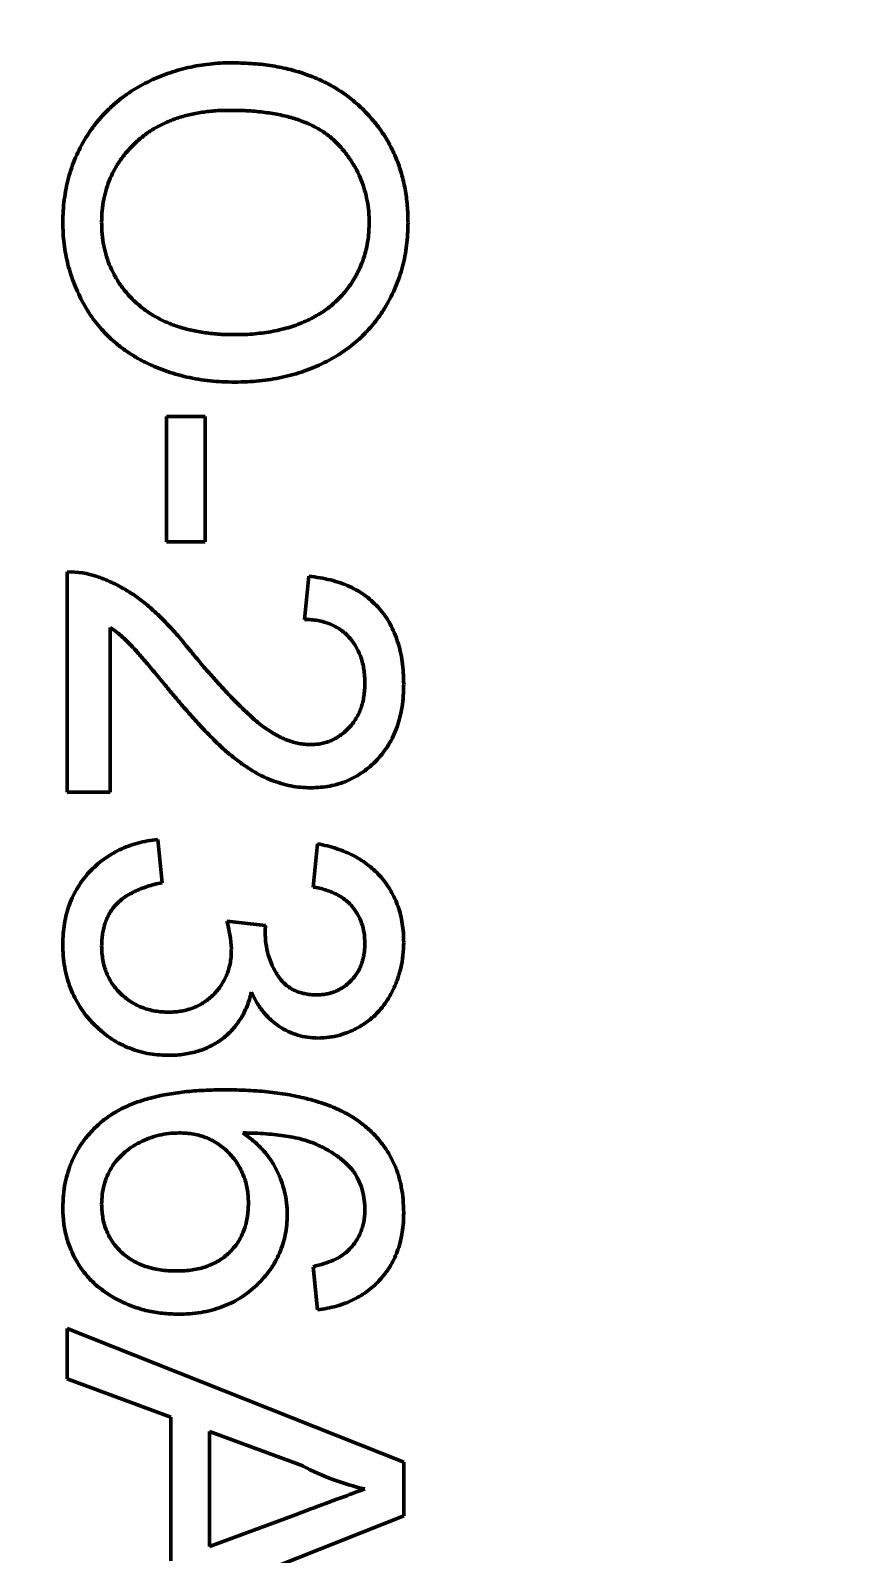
# Model space of a CAD drawing. Header units: millimetres. Extents: x 37 to 395, y 164 to 266.
# Drawn here: x 340.877 to 341.492, y 204.83 to 205.961 of the extents above; entities that cross this region are included whole.
import ezdxf

# ---------------------------------------------------------------- set-up
doc = ezdxf.new("R2010")
doc.units = ezdxf.units.MM
doc.header["$LTSCALE"] = 0.75
doc.layers.add('Visible', color=7, linetype='Continuous', lineweight=50)
doc.layers.add('尺寸标注', color=3, linetype='Continuous', lineweight=25)
doc.styles.get("Standard").update_dxf_attribs({"font": 'arial.ttf'})
doc.dimstyles.new('Dim-ISO-25', dxfattribs={"dimtxt": 3.5, "dimasz": 3.5, "dimexe": 2.1, "dimexo": 2.1, "dimgap": 1.4, "dimtad": 1, "dimzin": 12, "dimdsep": 46, "dimtxsty": 'Standard', "dimcen": 0, "dimazin": 3, "dimtp": 0.1, "dimtm": 0.1, "dimtfac": 0.714286, "dimtmove": 0, "dimatfit": 3, "dimfxl": 1, "dimtzin": 12, "dimarcsym": 0})

# ---------------------------------------------------------------- blocks, each defined once
blk = doc.blocks.new('*D20')
at = {"layer": 'Defpoints', "color": 0, "transparency": 16777216}
for p in [(318.6376, 220.4329), (358.784, 187.735), (392.6929, 187.735)]:
    blk.add_point(p, dxfattribs=at)
at = {"layer": '尺寸标注', "color": 0, "lineweight": -2, "transparency": 16777216}
for p, q in [((320.7376, 220.4329), (394.7929, 220.4329)), ((392.6929, 216.9329), (392.6929, 191.235)), ((360.884, 187.735), (394.7929, 187.735))]:
    blk.add_line(p, q, dxfattribs=at)
at = {"layer": '尺寸标注', "color": 0, "transparency": 16777216}
for points in [[(392.1096, 216.9329), (393.2763, 216.9329), (392.6929, 220.4329)], [(392.1096, 191.235), (393.2763, 191.235), (392.6929, 187.735)]]:
    blk.add_solid(points, dxfattribs=at)
at = {"layer": '尺寸标注', "color": 0, "transparency": 16777216, "insert": (390.0156, 204.0839), "char_height": 2.5, "attachment_point": 5, "rotation": 90}
blk.add_mtext('32.7', dxfattribs=at)

msp = doc.modelspace()

# ---------------------------------------------------------------- linework, layer by layer
at = {"layer": 'Visible'}
for p, q in [((340.9781, 205.5815), (340.9781, 205.6745)), ((340.9781, 205.6745), (341.007, 205.6745)), ((341.007, 205.6745), (341.007, 205.5815)), ((341.007, 205.5815), (340.9781, 205.5815)), ((340.9044, 205.3956), (340.9044, 205.5591)), ((341.0807, 205.5238), (341.0839, 205.5559)), ((340.9364, 205.5179), (340.9364, 205.3956)), ((340.9364, 205.3956), (340.9044, 205.3956)), ((340.9717, 205.3604), (340.9749, 205.3283)), ((341.0871, 205.3251), (341.0903, 205.3572)), ((341.023, 205.2998), (341.0518, 205.2965)), ((341.0903, 205.011), (341.0871, 205.0431)), ((340.9044, 204.9597), (340.9044, 204.9971)), ((340.9044, 204.9971), (341.1544, 204.8979)), ((340.9813, 204.9313), (340.9044, 204.9597)), ((340.9813, 204.8247), (340.9813, 204.9313)), ((341.0794, 204.8951), (341.0102, 204.9207)), ((341.0102, 204.9207), (341.0102, 204.8353)), ((341.1544, 204.8979), (341.1544, 204.8581)), ((341.1544, 204.8581), (340.9138, 204.7626)), ((341.0102, 204.8353), (341.0759, 204.8596))]:
    msp.add_line(p, q, dxfattribs=at)
for centre, radius, start, end in [((340.9063, 205.4961), 0.063, 71.1528, 91.7031), ((340.9456, 205.2764), 0.0808, 1.8942, 16.8331), ((341.1018, 205.2903), 0.0504, 173.019, 178.2788), ((341.0725, 205.0855), 0.0531, 359.7398, 30.6494), ((341.1672, 205.0616), 0.1883, 242.1865, 257.2078)]:
    msp.add_arc(centre, radius, start, end, dxfattribs=at)
for points, knots in [([(340.9012, 205.8187), (340.9012, 205.8216), (340.9013, 205.8273), (340.9022, 205.8357), (340.9034, 205.8439), (340.9053, 205.8518), (340.9077, 205.8596), (340.9106, 205.8671), (340.914, 205.8743), (340.918, 205.8813), (340.9224, 205.888), (340.9272, 205.8943), (340.9324, 205.9001), (340.9381, 205.9055), (340.944, 205.9106), (340.9504, 205.9152), (340.9571, 205.9194), (340.9642, 205.9231), (340.9715, 205.9265), (340.979, 205.9293), (340.9866, 205.9318), (340.9943, 205.9338), (341.0021, 205.9354), (341.01, 205.9364), (341.018, 205.9372), (341.0234, 205.9373), (341.0261, 205.9373)], [0, 0, 0, 0, 0.044697, 0.088534, 0.131409, 0.173814, 0.215715, 0.257247, 0.298848, 0.340604, 0.382029, 0.42297, 0.463632, 0.504048, 0.544591, 0.584964, 0.626265, 0.667979, 0.709943, 0.751382, 0.792619, 0.833948, 0.875008, 0.916446, 0.957907, 1, 1, 1, 1]), ([(341.0261, 205.9373), (341.0311, 205.9372), (341.0409, 205.937), (341.0551, 205.9355), (341.0685, 205.9329), (341.081, 205.9292), (341.0927, 205.9246), (341.1036, 205.9189), (341.1136, 205.9121), (341.1228, 205.9043), (341.1309, 205.8957), (341.1381, 205.8865), (341.1441, 205.8766), (341.1491, 205.8662), (341.1529, 205.8551), (341.1556, 205.8435), (341.1573, 205.8312), (341.1575, 205.8228), (341.1576, 205.8186)], [0, 0, 0, 0, 0.075226, 0.146575, 0.2145, 0.27953, 0.342403, 0.403496, 0.463762, 0.523864, 0.583252, 0.641302, 0.698898, 0.756295, 0.814628, 0.874325, 0.935783, 1, 1, 1, 1]), ([(341.0257, 205.902), (341.0221, 205.902), (341.015, 205.9019), (341.0048, 205.9007), (340.9951, 205.8988), (340.986, 205.8963), (340.9775, 205.8929), (340.9695, 205.8889), (340.9622, 205.884), (340.9556, 205.8785), (340.9496, 205.8724), (340.9443, 205.8659), (340.9399, 205.8589), (340.9363, 205.8517), (340.9335, 205.844), (340.9315, 205.8359), (340.9302, 205.8275), (340.9301, 205.8218), (340.93, 205.8189)], [0, 0, 0, 0, 0.075964, 0.148125, 0.217201, 0.2833, 0.347202, 0.4093, 0.470426, 0.531588, 0.591739, 0.650258, 0.707303, 0.764208, 0.821148, 0.879119, 0.938423, 1, 1, 1, 1]), ([(341.1287, 205.8183), (341.1287, 205.8212), (341.1286, 205.8267), (341.1274, 205.8349), (341.1255, 205.8427), (341.123, 205.8503), (341.1196, 205.8576), (341.1154, 205.8645), (341.1106, 205.8712), (341.1051, 205.8775), (341.0987, 205.8834), (341.0911, 205.8884), (341.0826, 205.8926), (341.0731, 205.8961), (341.0627, 205.8988), (341.0512, 205.9006), (341.0388, 205.9018), (341.0302, 205.902), (341.0257, 205.902)], [0, 0, 0, 0, 0.055943, 0.110382, 0.164048, 0.216759, 0.269601, 0.323009, 0.377581, 0.433449, 0.490922, 0.550625, 0.613117, 0.679861, 0.751358, 0.828261, 0.910795, 1, 1, 1, 1]), ([(341.029, 205.7001), (341.0259, 205.7002), (341.0197, 205.7003), (341.0107, 205.701), (341.0019, 205.7022), (340.9933, 205.7038), (340.985, 205.706), (340.9769, 205.7086), (340.9691, 205.7117), (340.9615, 205.7152), (340.9543, 205.7192), (340.9475, 205.7236), (340.9412, 205.7285), (340.9353, 205.7336), (340.9299, 205.7393), (340.9249, 205.7453), (340.9204, 205.7517), (340.9164, 205.7585), (340.9129, 205.7655), (340.9097, 205.7727), (340.9071, 205.78), (340.9049, 205.7875), (340.9033, 205.7951), (340.902, 205.8028), (340.9013, 205.8107), (340.9012, 205.816), (340.9012, 205.8187)], [0, 0, 0, 0, 0.04756, 0.093962, 0.139112, 0.183626, 0.227457, 0.270703, 0.313611, 0.35626, 0.398366, 0.439557, 0.480045, 0.519888, 0.559658, 0.599421, 0.639208, 0.679668, 0.72002, 0.759859, 0.79956, 0.839199, 0.878956, 0.918794, 0.959083, 1, 1, 1, 1]), ([(340.93, 205.8189), (340.9301, 205.8159), (340.9302, 205.81), (340.9315, 205.8015), (340.9335, 205.7934), (340.9363, 205.7856), (340.9401, 205.7783), (340.9444, 205.7713), (340.9498, 205.7649), (340.9558, 205.7587), (340.9626, 205.7533), (340.9701, 205.7484), (340.9784, 205.7444), (340.9872, 205.741), (340.9968, 205.7385), (341.007, 205.7367), (341.0179, 205.7355), (341.0254, 205.7354), (341.0292, 205.7354)], [0, 0, 0, 0, 0.061055, 0.119545, 0.176806, 0.232956, 0.288583, 0.344667, 0.401662, 0.46054, 0.520477, 0.581213, 0.643431, 0.707961, 0.775371, 0.846414, 0.921152, 1, 1, 1, 1]), ([(341.1576, 205.8186), (341.1575, 205.8157), (341.1574, 205.8101), (341.1567, 205.8018), (341.1554, 205.7938), (341.1536, 205.7859), (341.1513, 205.7783), (341.1485, 205.7708), (341.1451, 205.7636), (341.1413, 205.7566), (341.137, 205.7499), (341.1322, 205.7436), (341.1271, 205.7378), (341.1216, 205.7322), (341.1156, 205.7272), (341.1093, 205.7225), (341.1026, 205.7183), (341.0954, 205.7145), (341.088, 205.7111), (341.0803, 205.7082), (341.0724, 205.7057), (341.0642, 205.7036), (341.0557, 205.7021), (341.047, 205.7009), (341.0381, 205.7003), (341.032, 205.7002), (341.029, 205.7001)], [0, 0, 0, 0, 0.043099, 0.085587, 0.126908, 0.167967, 0.20845, 0.249025, 0.289281, 0.33001, 0.370598, 0.410466, 0.450033, 0.489688, 0.529116, 0.569037, 0.609703, 0.650759, 0.692509, 0.734219, 0.776707, 0.819552, 0.863351, 0.907839, 0.953334, 1, 1, 1, 1]), ([(341.0292, 205.7354), (341.0317, 205.7354), (341.0366, 205.7354), (341.0437, 205.736), (341.0506, 205.7367), (341.0573, 205.7378), (341.0638, 205.7393), (341.07, 205.7409), (341.0759, 205.743), (341.0817, 205.7454), (341.0871, 205.748), (341.0923, 205.751), (341.0971, 205.7542), (341.1016, 205.7577), (341.1057, 205.7616), (341.1096, 205.7657), (341.1132, 205.7701), (341.1164, 205.7748), (341.1193, 205.7797), (341.1218, 205.7848), (341.124, 205.79), (341.1257, 205.7954), (341.1271, 205.8009), (341.1281, 205.8066), (341.1286, 205.8124), (341.1287, 205.8164), (341.1287, 205.8183)], [0, 0, 0, 0, 0.050852, 0.099752, 0.147438, 0.194086, 0.239171, 0.28334, 0.326577, 0.368936, 0.410572, 0.451051, 0.490877, 0.530044, 0.568937, 0.607578, 0.64642, 0.685679, 0.724799, 0.763513, 0.802173, 0.84074, 0.879649, 0.919071, 0.959098, 1, 1, 1, 1]), ([(340.9266, 205.5557), (340.9296, 205.5547), (340.9355, 205.5525), (340.9441, 205.5481), (340.9527, 205.543), (340.9596, 205.538), (340.9652, 205.5334), (340.9696, 205.5295), (340.974, 205.5253), (340.9786, 205.5206), (340.9833, 205.5156), (340.9881, 205.5101), (340.993, 205.5043), (340.9962, 205.5002), (340.9979, 205.4981)], [0, 0, 0, 0, 0.100388, 0.204407, 0.310686, 0.422157, 0.480685, 0.543238, 0.6095, 0.679555, 0.753841, 0.831641, 0.913813, 1, 1, 1, 1]), ([(341.0839, 205.5559), (341.0867, 205.5556), (341.0921, 205.5549), (341.1, 205.5533), (341.1073, 205.5511), (341.1142, 205.5484), (341.1205, 205.5451), (341.1264, 205.5413), (341.1316, 205.5368), (341.1364, 205.5319), (341.1407, 205.5265), (341.1444, 205.5205), (341.1475, 205.5141), (341.15, 205.5073), (341.152, 205.5001), (341.1534, 205.4924), (341.1542, 205.4842), (341.1543, 205.4786), (341.1544, 205.4758)], [0, 0, 0, 0, 0.070675, 0.137493, 0.201473, 0.262869, 0.32255, 0.380737, 0.43822, 0.495487, 0.553484, 0.611346, 0.670644, 0.731587, 0.794183, 0.859445, 0.928208, 1, 1, 1, 1]), ([(340.9828, 205.4682), (340.981, 205.4704), (340.9776, 205.4746), (340.9727, 205.4805), (340.9682, 205.4858), (340.9642, 205.4906), (340.9606, 205.4948), (340.9576, 205.4984), (340.9548, 205.5014), (340.9507, 205.5059), (340.9449, 205.5117), (340.9392, 205.5159), (340.9364, 205.5179)], [0, 0, 0, 0, 0.1242, 0.23683, 0.339495, 0.431254, 0.511455, 0.581223, 0.640495, 0.688308, 0.850333, 1, 1, 1, 1]), ([(341.1255, 205.4765), (341.1255, 205.4782), (341.1254, 205.4816), (341.1249, 205.4866), (341.124, 205.4913), (341.1227, 205.4957), (341.121, 205.4999), (341.1189, 205.5038), (341.1165, 205.5075), (341.1137, 205.5108), (341.1106, 205.5139), (341.1072, 205.5165), (341.1034, 205.5187), (341.0994, 205.5206), (341.0952, 205.522), (341.0906, 205.5231), (341.0857, 205.5237), (341.0824, 205.5238), (341.0807, 205.5238)], [0, 0, 0, 0, 0.070696, 0.138358, 0.20337, 0.2657, 0.327256, 0.386512, 0.445858, 0.505173, 0.56378, 0.622343, 0.680824, 0.739795, 0.800801, 0.864239, 0.930631, 1, 1, 1, 1]), ([(340.9979, 205.4981), (341.0006, 205.4949), (341.0058, 205.4887), (341.0135, 205.4799), (341.0207, 205.4719), (341.0275, 205.4648), (341.0338, 205.4586), (341.0395, 205.4531), (341.0447, 205.4484), (341.0496, 205.4445), (341.0543, 205.4413), (341.0588, 205.4385), (341.0633, 205.4362), (341.0677, 205.4342), (341.0721, 205.4327), (341.0765, 205.4317), (341.0808, 205.431), (341.0837, 205.4309), (341.0851, 205.4309)], [0, 0, 0, 0, 0.11141, 0.214526, 0.309417, 0.396087, 0.474284, 0.544374, 0.60642, 0.660582, 0.709794, 0.756451, 0.800767, 0.843168, 0.884295, 0.923885, 0.962359, 1, 1, 1, 1]), ([(341.0851, 205.4309), (341.0865, 205.4309), (341.0892, 205.431), (341.0933, 205.4316), (341.0972, 205.4325), (341.1008, 205.434), (341.1044, 205.4357), (341.1077, 205.438), (341.1109, 205.4405), (341.1139, 205.4435), (341.1167, 205.4467), (341.119, 205.4503), (341.1211, 205.454), (341.1227, 205.458), (341.124, 205.4623), (341.1249, 205.4668), (341.1254, 205.4716), (341.1255, 205.4748), (341.1255, 205.4765)], [0, 0, 0, 0, 0.061762, 0.121174, 0.179421, 0.236843, 0.294322, 0.353191, 0.412721, 0.474522, 0.537057, 0.599591, 0.662367, 0.725246, 0.790316, 0.857724, 0.927232, 1, 1, 1, 1]), ([(341.1544, 205.4758), (341.1543, 205.4729), (341.1542, 205.4672), (341.1533, 205.459), (341.1517, 205.4513), (341.1496, 205.444), (341.1468, 205.4371), (341.1433, 205.4308), (341.1393, 205.4249), (341.1347, 205.4195), (341.1296, 205.4147), (341.1241, 205.4104), (341.1184, 205.4069), (341.1124, 205.4038), (341.1061, 205.4016), (341.0994, 205.4), (341.0925, 205.399), (341.0878, 205.3989), (341.0854, 205.3988)], [0, 0, 0, 0, 0.074712, 0.145539, 0.213339, 0.278615, 0.342094, 0.40389, 0.465063, 0.526577, 0.587328, 0.64638, 0.704345, 0.761672, 0.819418, 0.878039, 0.937796, 1, 1, 1, 1]), ([(341.0854, 205.3988), (341.0829, 205.3989), (341.078, 205.399), (341.0705, 205.4001), (341.0632, 205.402), (341.0559, 205.4044), (341.0485, 205.4077), (341.041, 205.412), (341.0333, 205.4172), (341.0268, 205.4222), (341.0213, 205.4269), (341.0168, 205.431), (341.0121, 205.4358), (341.0068, 205.4411), (341.0013, 205.4471), (340.9954, 205.4536), (340.9892, 205.4607), (340.985, 205.4656), (340.9828, 205.4682)], [0, 0, 0, 0, 0.057945, 0.116018, 0.174826, 0.234683, 0.296827, 0.364061, 0.436192, 0.51426, 0.556976, 0.604856, 0.657675, 0.715751, 0.77884, 0.847501, 0.921228, 1, 1, 1, 1]), ([(340.9012, 205.2826), (340.9012, 205.2852), (340.9013, 205.2904), (340.9023, 205.2979), (340.9038, 205.3052), (340.906, 205.3121), (340.9087, 205.3186), (340.9122, 205.3248), (340.9161, 205.3307), (340.9207, 205.3362), (340.9258, 205.3412), (340.9313, 205.3457), (340.9372, 205.3495), (340.9433, 205.3529), (340.9499, 205.3557), (340.9569, 205.3578), (340.9641, 205.3595), (340.9692, 205.3601), (340.9717, 205.3604)], [0, 0, 0, 0, 0.067794, 0.133464, 0.196934, 0.258481, 0.319787, 0.380431, 0.44099, 0.502867, 0.564806, 0.625526, 0.685604, 0.746041, 0.807347, 0.869717, 0.93379, 1, 1, 1, 1]), ([(341.0903, 205.3572), (341.0928, 205.3567), (341.0976, 205.3557), (341.1046, 205.3537), (341.1112, 205.3512), (341.1174, 205.3483), (341.1231, 205.345), (341.1284, 205.3412), (341.1333, 205.337), (341.1377, 205.3324), (341.1416, 205.3274), (341.145, 205.3221), (341.1479, 205.3165), (341.1503, 205.3105), (341.1522, 205.3043), (341.1534, 205.2978), (341.1543, 205.291), (341.1543, 205.2864), (341.1544, 205.284)], [0, 0, 0, 0, 0.071036, 0.139343, 0.204958, 0.268332, 0.330129, 0.390664, 0.450861, 0.510587, 0.570374, 0.629455, 0.687994, 0.747581, 0.807839, 0.870034, 0.93381, 1, 1, 1, 1]), ([(340.9749, 205.3283), (340.973, 205.3279), (340.9692, 205.3271), (340.9639, 205.3255), (340.959, 205.3238), (340.9545, 205.3217), (340.9503, 205.3197), (340.9467, 205.3173), (340.9434, 205.3147), (340.9405, 205.312), (340.938, 205.309), (340.9359, 205.3058), (340.9341, 205.3023), (340.9326, 205.2986), (340.9315, 205.2946), (340.9306, 205.2905), (340.9301, 205.286), (340.9301, 205.283), (340.93, 205.2814)], [0, 0, 0, 0, 0.082566, 0.15976, 0.233155, 0.301356, 0.365752, 0.426437, 0.484185, 0.539549, 0.593156, 0.647048, 0.701446, 0.757, 0.81384, 0.873058, 0.934963, 1, 1, 1, 1]), ([(341.1255, 205.283), (341.1254, 205.2857), (341.1252, 205.2909), (341.1234, 205.2983), (341.1203, 205.305), (341.1168, 205.31), (341.1134, 205.3136), (341.1105, 205.316), (341.1074, 205.3181), (341.1039, 205.32), (341.1001, 205.3217), (341.0961, 205.3231), (341.0917, 205.3243), (341.0886, 205.3248), (341.0871, 205.3251)], [0, 0, 0, 0, 0.127797, 0.246795, 0.362284, 0.477652, 0.536237, 0.59559, 0.656344, 0.719085, 0.784349, 0.852876, 0.924551, 1, 1, 1, 1]), ([(341.0515, 205.2919), (341.0516, 205.2889), (341.0518, 205.2831), (341.0536, 205.2747), (341.0565, 205.2667), (341.06, 205.2605), (341.0632, 205.256), (341.0661, 205.2531), (341.0692, 205.2505), (341.0728, 205.2485), (341.0766, 205.2469), (341.0807, 205.2458), (341.0851, 205.2451), (341.0882, 205.245), (341.0898, 205.245)], [0, 0, 0, 0, 0.129789, 0.254605, 0.378435, 0.50292, 0.565018, 0.624848, 0.683448, 0.742765, 0.802757, 0.86522, 0.930779, 1, 1, 1, 1]), ([(340.9796, 205.2001), (340.9769, 205.2002), (340.9716, 205.2003), (340.9639, 205.2014), (340.9564, 205.2033), (340.9493, 205.2059), (340.9424, 205.2091), (340.9359, 205.2132), (340.9297, 205.218), (340.9239, 205.2234), (340.9185, 205.2294), (340.9139, 205.2358), (340.91, 205.2427), (340.9068, 205.2499), (340.9042, 205.2575), (340.9024, 205.2655), (340.9014, 205.2739), (340.9012, 205.2797), (340.9012, 205.2826)], [0, 0, 0, 0, 0.063503, 0.124805, 0.18492, 0.244376, 0.303775, 0.364133, 0.425376, 0.488388, 0.551743, 0.61386, 0.67564, 0.737737, 0.800417, 0.864658, 0.930985, 1, 1, 1, 1]), ([(340.93, 205.2814), (340.9301, 205.2796), (340.9301, 205.2761), (340.9309, 205.2709), (340.9319, 205.2659), (340.9336, 205.2613), (340.9356, 205.257), (340.938, 205.2529), (340.9409, 205.2491), (340.9443, 205.2456), (340.948, 205.2424), (340.9519, 205.2397), (340.956, 205.2374), (340.9604, 205.2354), (340.9649, 205.234), (340.9697, 205.2329), (340.9747, 205.2323), (340.9781, 205.2322), (340.9799, 205.2322)], [0, 0, 0, 0, 0.069461, 0.135658, 0.19962, 0.261651, 0.322053, 0.38234, 0.443223, 0.50493, 0.56682, 0.6276, 0.687476, 0.747351, 0.808174, 0.870133, 0.933721, 1, 1, 1, 1]), ([(340.9799, 205.2322), (340.9815, 205.2322), (340.9848, 205.2323), (340.9895, 205.2329), (340.994, 205.2339), (340.9983, 205.2354), (341.0024, 205.2373), (341.0063, 205.2395), (341.0099, 205.2422), (341.0133, 205.2453), (341.0164, 205.2487), (341.019, 205.2524), (341.0213, 205.2563), (341.0232, 205.2604), (341.0246, 205.2647), (341.0257, 205.2693), (341.0263, 205.2741), (341.0263, 205.2774), (341.0264, 205.279)], [0, 0, 0, 0, 0.067051, 0.13118, 0.193722, 0.254499, 0.314763, 0.375117, 0.436023, 0.498297, 0.560571, 0.621619, 0.681973, 0.742853, 0.804272, 0.867473, 0.932273, 1, 1, 1, 1]), ([(341.0898, 205.245), (341.0911, 205.245), (341.0935, 205.2451), (341.0972, 205.2456), (341.1006, 205.2464), (341.1039, 205.2476), (341.1071, 205.2491), (341.11, 205.251), (341.1128, 205.2531), (341.1154, 205.2556), (341.1178, 205.2583), (341.1199, 205.2613), (341.1217, 205.2644), (341.123, 205.2678), (341.1242, 205.2713), (341.1249, 205.2751), (341.1255, 205.279), (341.1255, 205.2817), (341.1255, 205.283)], [0, 0, 0, 0, 0.065093, 0.127304, 0.188122, 0.247131, 0.306077, 0.365678, 0.426103, 0.487841, 0.550317, 0.611805, 0.672737, 0.734883, 0.79768, 0.862475, 0.929775, 1, 1, 1, 1]), ([(341.1544, 205.284), (341.1543, 205.2808), (341.1541, 205.2744), (341.1524, 205.2649), (341.1497, 205.2559), (341.146, 205.2474), (341.1414, 205.2395), (341.1359, 205.2325), (341.1295, 205.2265), (341.1225, 205.2217), (341.115, 205.2178), (341.1071, 205.215), (341.0991, 205.2132), (341.0936, 205.213), (341.0908, 205.2129)], [0, 0, 0, 0, 0.092054, 0.181008, 0.26913, 0.357137, 0.443549, 0.526433, 0.607453, 0.688385, 0.767854, 0.845531, 0.922529, 1, 1, 1, 1]), ([(341.0413, 205.247), (341.0408, 205.2452), (341.0399, 205.2417), (341.0381, 205.2367), (341.0359, 205.2319), (341.0335, 205.2274), (341.0306, 205.2233), (341.0274, 205.2194), (341.0239, 205.2158), (341.02, 205.2126), (341.0159, 205.2096), (341.0114, 205.2071), (341.0067, 205.2049), (341.0018, 205.2031), (340.9966, 205.2018), (340.9912, 205.2008), (340.9855, 205.2002), (340.9816, 205.2001), (340.9796, 205.2001)], [0, 0, 0, 0, 0.065828, 0.128938, 0.190858, 0.251186, 0.310974, 0.37005, 0.429672, 0.489507, 0.549975, 0.610075, 0.670915, 0.732909, 0.796711, 0.861825, 0.929892, 1, 1, 1, 1]), ([(341.0908, 205.2129), (341.0882, 205.213), (341.0831, 205.2133), (341.0756, 205.2149), (341.0685, 205.2177), (341.0618, 205.2214), (341.0556, 205.2263), (341.05, 205.2322), (341.0451, 205.2391), (341.0426, 205.2444), (341.0413, 205.247)], [0, 0, 0, 0, 0.121951, 0.240787, 0.35855, 0.479066, 0.601519, 0.727551, 0.859932, 1, 1, 1, 1]), ([(340.9012, 205.0868), (340.9013, 205.09), (340.9014, 205.0962), (340.9028, 205.1053), (340.905, 205.1139), (340.9081, 205.122), (340.9119, 205.1298), (340.9168, 205.1371), (340.9226, 205.1439), (340.9292, 205.1503), (340.9368, 205.156), (340.9456, 205.161), (340.9555, 205.1652), (340.9665, 205.1686), (340.9786, 205.1712), (340.9919, 205.1731), (341.0063, 205.1742), (341.0163, 205.1744), (341.0214, 205.1745)], [0, 0, 0, 0, 0.056157, 0.110133, 0.162537, 0.213912, 0.265146, 0.31651, 0.369179, 0.423123, 0.479276, 0.538691, 0.601978, 0.670125, 0.74365, 0.82281, 0.908261, 1, 1, 1, 1]), ([(341.0214, 205.1745), (341.0244, 205.1745), (341.0302, 205.1744), (341.0387, 205.174), (341.0469, 205.1736), (341.0548, 205.1728), (341.0625, 205.1719), (341.0698, 205.1707), (341.0768, 205.1693), (341.0834, 205.1677), (341.0899, 205.1659), (341.0959, 205.1639), (341.1017, 205.1617), (341.1072, 205.1592), (341.1124, 205.1566), (341.1172, 205.1537), (341.1218, 205.1506), (341.1246, 205.1483), (341.126, 205.1472)], [0, 0, 0, 0, 0.080034, 0.157854, 0.232564, 0.304731, 0.374384, 0.441663, 0.506048, 0.568692, 0.628715, 0.687238, 0.743227, 0.797567, 0.850239, 0.901629, 0.951067, 1, 1, 1, 1]), ([(340.9874, 205.1424), (340.9849, 205.1423), (340.9799, 205.1422), (340.9725, 205.1408), (340.9653, 205.1386), (340.9583, 205.1356), (340.9518, 205.1318), (340.9461, 205.1274), (340.9412, 205.1223), (340.9371, 205.1167), (340.9339, 205.1105), (340.9317, 205.1038), (340.9303, 205.0967), (340.9301, 205.0918), (340.93, 205.0893)], [0, 0, 0, 0, 0.086177, 0.171222, 0.257573, 0.34515, 0.431508, 0.513644, 0.593539, 0.672806, 0.752058, 0.831493, 0.913823, 1, 1, 1, 1]), ([(341.039, 205.0905), (341.039, 205.0923), (341.0389, 205.0958), (341.0382, 205.1009), (341.0371, 205.1059), (341.0355, 205.1106), (341.0335, 205.1151), (341.0311, 205.1194), (341.0281, 205.1235), (341.0248, 205.1274), (341.0211, 205.1309), (341.0171, 205.134), (341.0128, 205.1366), (341.0083, 205.1388), (341.0035, 205.1404), (340.9983, 205.1416), (340.993, 205.1423), (340.9893, 205.1424), (340.9874, 205.1424)], [0, 0, 0, 0, 0.064812, 0.127718, 0.189086, 0.249562, 0.309738, 0.370215, 0.431085, 0.493911, 0.55657, 0.617553, 0.678119, 0.739063, 0.801665, 0.864956, 0.93089, 1, 1, 1, 1]), ([(341.1181, 205.1126), (341.1164, 205.1147), (341.1128, 205.1189), (341.1063, 205.1245), (341.0986, 205.1295), (341.0915, 205.1332), (341.0851, 205.1358), (341.0796, 205.1375), (341.0736, 205.139), (341.0669, 205.1401), (341.0598, 205.1411), (341.052, 205.1418), (341.0436, 205.1423), (341.0379, 205.1424), (341.0349, 205.1424)], [0, 0, 0, 0, 0.088609, 0.181893, 0.280787, 0.38702, 0.444107, 0.506454, 0.574396, 0.647656, 0.726426, 0.811458, 0.90278, 1, 1, 1, 1]), ([(341.0349, 205.1424), (341.0376, 205.1405), (341.0427, 205.1368), (341.0495, 205.1303), (341.0553, 205.1232), (341.0599, 205.1154), (341.0634, 205.1073), (341.066, 205.0989), (341.0676, 205.0904), (341.0678, 205.0846), (341.0678, 205.0817)], [0, 0, 0, 0, 0.13549, 0.265229, 0.390778, 0.51542, 0.638317, 0.759642, 0.878902, 1, 1, 1, 1]), ([(341.126, 205.1472), (341.1283, 205.1452), (341.1327, 205.1412), (341.1385, 205.1344), (341.1435, 205.1272), (341.1475, 205.1193), (341.1506, 205.111), (341.1528, 205.1022), (341.1541, 205.0928), (341.1543, 205.0864), (341.1544, 205.0832)], [0, 0, 0, 0, 0.125625, 0.247619, 0.368528, 0.488104, 0.609878, 0.735382, 0.864448, 1, 1, 1, 1]), ([(340.9867, 205.0078), (340.9829, 205.0079), (340.9752, 205.0082), (340.964, 205.0101), (340.9532, 205.0133), (340.9446, 205.0171), (340.938, 205.0206), (340.9334, 205.0236), (340.9291, 205.0268), (340.925, 205.0301), (340.9213, 205.0338), (340.9179, 205.0377), (340.9148, 205.0418), (340.9119, 205.0462), (340.9094, 205.0507), (340.9072, 205.0554), (340.9053, 205.0603), (340.9038, 205.0653), (340.9026, 205.0705), (340.9018, 205.0758), (340.9013, 205.0813), (340.9012, 205.085), (340.9012, 205.0868)], [0, 0, 0, 0, 0.088899, 0.17544, 0.261633, 0.34801, 0.390819, 0.432814, 0.473776, 0.514166, 0.554107, 0.594121, 0.63362, 0.673585, 0.71348, 0.75336, 0.792891, 0.833007, 0.873643, 0.914893, 0.95695, 1, 1, 1, 1]), ([(340.93, 205.0893), (340.9301, 205.0875), (340.9302, 205.084), (340.9309, 205.0789), (340.932, 205.074), (340.9337, 205.0694), (340.9358, 205.0651), (340.9384, 205.061), (340.9414, 205.0571), (340.945, 205.0535), (340.9489, 205.0503), (340.9531, 205.0475), (340.9577, 205.0451), (340.9627, 205.0432), (340.968, 205.0417), (340.9736, 205.0406), (340.9795, 205.04), (340.9836, 205.0399), (340.9857, 205.0399)], [0, 0, 0, 0, 0.063965, 0.124854, 0.184383, 0.242748, 0.2999, 0.357059, 0.415719, 0.475258, 0.535508, 0.596291, 0.657728, 0.721052, 0.786261, 0.853834, 0.925318, 1, 1, 1, 1]), ([(340.9857, 205.0399), (340.9877, 205.0399), (340.9916, 205.0399), (340.9974, 205.0406), (341.0028, 205.0416), (341.0078, 205.0432), (341.0126, 205.0451), (341.017, 205.0474), (341.0211, 205.0502), (341.0248, 205.0534), (341.0281, 205.057), (341.0311, 205.0608), (341.0335, 205.065), (341.0356, 205.0695), (341.0371, 205.0743), (341.0382, 205.0795), (341.0389, 205.0849), (341.039, 205.0886), (341.039, 205.0905)], [0, 0, 0, 0, 0.072229, 0.141252, 0.207439, 0.270245, 0.331238, 0.391254, 0.450152, 0.509008, 0.567734, 0.625726, 0.683708, 0.742407, 0.803094, 0.865865, 0.931379, 1, 1, 1, 1]), ([(341.1127, 205.0546), (341.1137, 205.0557), (341.1158, 205.0577), (341.1184, 205.0611), (341.1206, 205.0647), (341.1224, 205.0685), (341.1238, 205.0724), (341.1248, 205.0765), (341.1254, 205.0809), (341.1255, 205.0838), (341.1255, 205.0853)], [0, 0, 0, 0, 0.128545, 0.252818, 0.375212, 0.497113, 0.618546, 0.742222, 0.869458, 1, 1, 1, 1]), ([(341.0678, 205.0817), (341.0678, 205.0792), (341.0676, 205.0742), (341.0666, 205.0669), (341.0647, 205.0599), (341.0623, 205.0532), (341.0591, 205.0468), (341.0552, 205.0406), (341.0505, 205.0348), (341.0453, 205.0293), (341.0395, 205.0243), (341.0332, 205.0198), (341.0264, 205.0161), (341.0193, 205.0131), (341.0117, 205.0107), (341.0038, 205.009), (340.9954, 205.008), (340.9896, 205.0079), (340.9867, 205.0078)], [0, 0, 0, 0, 0.061347, 0.121203, 0.179863, 0.238152, 0.296252, 0.35519, 0.415676, 0.478379, 0.541524, 0.603977, 0.666513, 0.729491, 0.79371, 0.859736, 0.928449, 1, 1, 1, 1]), ([(341.1544, 205.0832), (341.1543, 205.0807), (341.1543, 205.0759), (341.1534, 205.0689), (341.1521, 205.0622), (341.1503, 205.0559), (341.1478, 205.0499), (341.1449, 205.0442), (341.1414, 205.0389), (341.1374, 205.0339), (341.133, 205.0294), (341.1281, 205.0253), (341.1228, 205.0217), (341.1171, 205.0185), (341.111, 205.0159), (341.1044, 205.0137), (341.0975, 205.0121), (341.0927, 205.0114), (341.0903, 205.011)], [0, 0, 0, 0, 0.068499, 0.134572, 0.198208, 0.259784, 0.319951, 0.379508, 0.438814, 0.498497, 0.558182, 0.617438, 0.677522, 0.737959, 0.80033, 0.86409, 0.930622, 1, 1, 1, 1]), ([(341.0871, 205.0431), (341.0898, 205.0438), (341.095, 205.0451), (341.1021, 205.0478), (341.108, 205.0508), (341.1112, 205.0534), (341.1127, 205.0546)], [0, 0, 0, 0, 0.299802, 0.564331, 0.796204, 1, 1, 1, 1]), ([(341.0759, 204.8596), (341.0784, 204.8605), (341.0834, 204.8624), (341.0906, 204.8651), (341.0974, 204.8676), (341.1038, 204.87), (341.1098, 204.8722), (341.1154, 204.8742), (341.1206, 204.8762), (341.1239, 204.8774), (341.1255, 204.878)], [0, 0, 0, 0, 0.153148, 0.299433, 0.436426, 0.565671, 0.686508, 0.799269, 0.903395, 1, 1, 1, 1])]:
    msp.add_open_spline(points, degree=3, knots=knots, dxfattribs=at)

# ---------------------------------------------------------------- dimensions: what is measured, and where the dimension line sits
at = {"layer": '尺寸标注'}
dim = msp.add_linear_dim(base=(392.6929, 187.735), p1=(318.6376, 220.4329), p2=(358.784, 187.735), angle=90, dimstyle='Dim-ISO-25', override={"dimtxt": 2.5, "dimtoh": 1}, dxfattribs=at)
dim.commit()
dim.dimension.update_dxf_attribs({"geometry": '*D20', "text_midpoint": (390.0156, 204.0839)})

doc.saveas('drawing.dxf')
